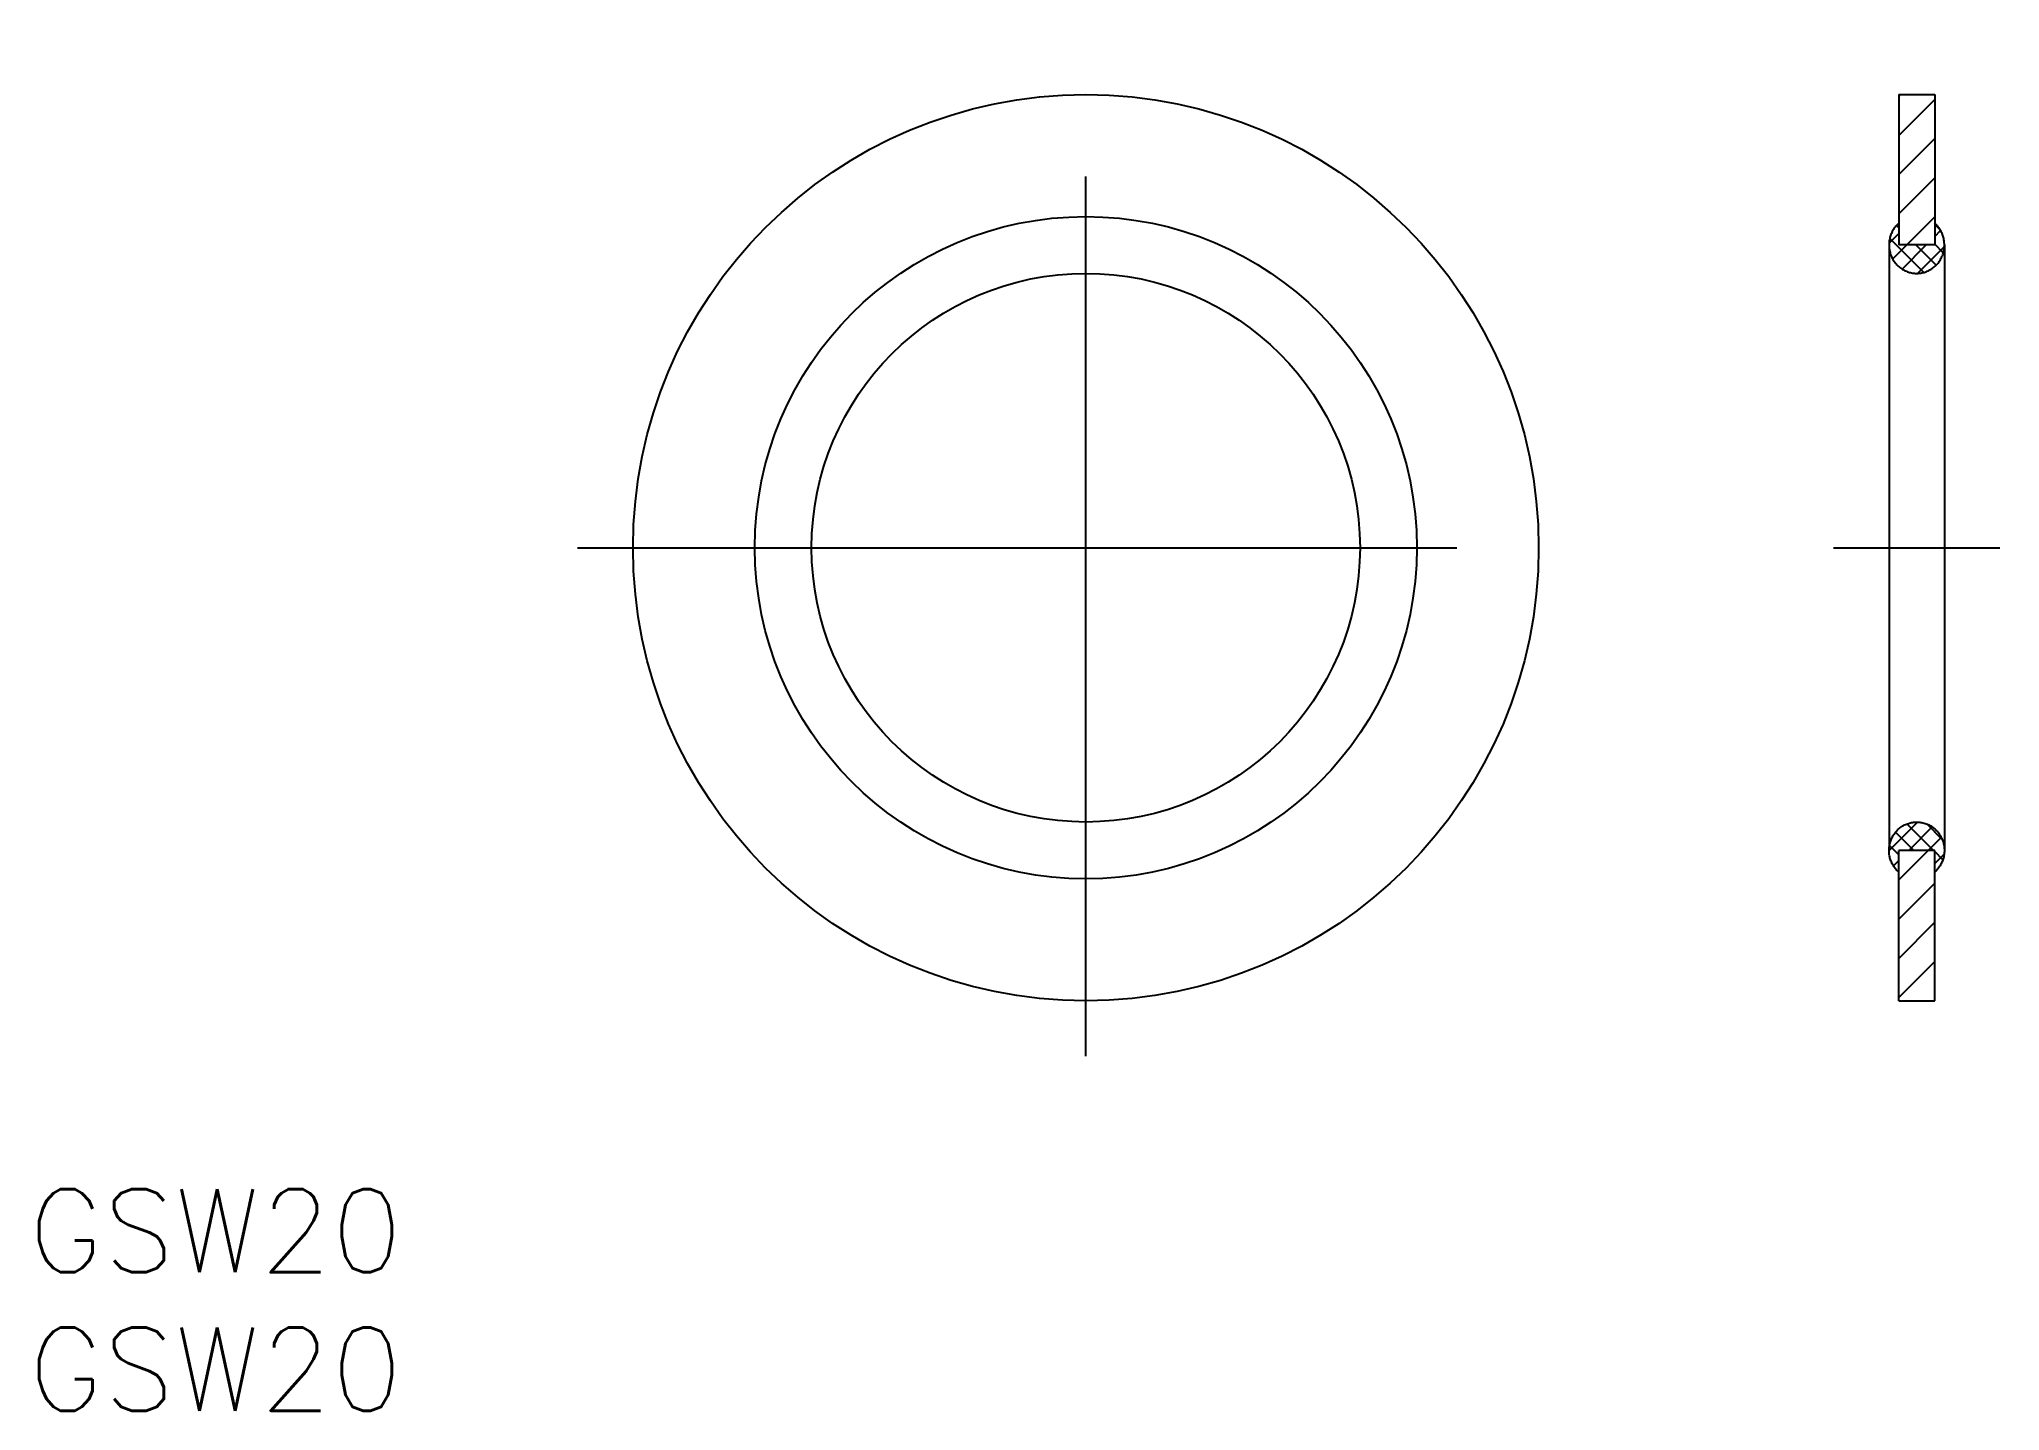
# Model space of a CAD drawing. Extents: x -37.8 to 33, y -31.1 to 18.4.
import ezdxf

# ---------------------------------------------------------------- set-up
doc = ezdxf.new("R2010")
doc.units = 0
doc.linetypes.add('CENTER', pattern=[50.8, 31.75, -6.35, 6.35, -6.35])
doc.layers.get('0').update_dxf_attribs({"linetype": 'CONTINUOUS'})
doc.layers.add('CENTER', color=1, linetype='CENTER')
doc.styles.get("Standard").update_dxf_attribs({"font": 'txt.shx', "height": 3, "bigfont": 'bigfont.shx'})

msp = doc.modelspace()

# ---------------------------------------------------------------- linework, layer by layer
at = {"color": 7, "linetype": 'CONTINUOUS'}
for p, q in [((29.35, 16.35), (29.35, 10.925)), ((29.35, 16.35), (30.65, 16.35)), ((30.65, 16.35), (30.65, 10.925)), ((29, 10.925), (29, -10.925)), ((30.65, 10.925), (29.35, 10.925)), ((31, 10.925), (31, -10.925)), ((30.65, -10.925), (29.35, -10.925)), ((29.35, -16.35), (29.35, -10.925)), ((30.65, -16.35), (30.65, -10.925)), ((29.35, -16.35), (30.65, -16.35))]:
    msp.add_line(p, q, dxfattribs=at)
at = {"color": 3, "linetype": 'CONTINUOUS'}
for p, q in [((29.35, 16.292), (29.408, 16.35)), ((29.35, 14.878), (30.65, 16.178)), ((29.35, 13.464), (30.65, 14.764)), ((29.35, 12.05), (30.65, 13.35)), ((29.002, 10.995), (29.35, 11.343)), ((29.35, 11.547), (29.271, 11.626)), ((29.64, 10.925), (30.65, 11.935)), ((30.855, 11.456), (30.65, 11.661)), ((30.65, 11.228), (30.864, 11.442)), ((30.256, 9.934), (29.027, 11.163)), ((29.131, 10.417), (29.64, 10.925)), ((29.475, 10.053), (30.347, 10.925)), ((30.702, 10.195), (29.972, 10.925)), ((30.029, 9.9), (30.999, 10.87)), ((30.961, 10.643), (30.65, 10.954)), ((29, -10.928), (30.027, -9.9)), ((29.902, -10.925), (29.238, -10.261)), ((30.609, -10.925), (29.649, -9.965)), ((29.71, -10.925), (30.559, -10.075)), ((30.924, -10.533), (30.36, -9.969)), ((30.417, -10.925), (30.888, -10.454)), ((29.35, -11.08), (29.015, -10.746)), ((29.158, -11.477), (29.35, -11.285)), ((29.35, -11.992), (30.417, -10.925)), ((30.945, -11.261), (30.65, -10.966)), ((30.65, -11.399), (30.992, -11.057)), ((30.666, -11.689), (30.65, -11.673)), ((29.35, -13.406), (30.65, -12.106)), ((29.35, -14.82), (30.65, -13.52)), ((29.35, -16.235), (30.65, -14.935)), ((30.649, -16.35), (30.65, -16.349))]:
    msp.add_line(p, q, dxfattribs=at)
at = {"color": 7, "linetype": 'CONTINUOUS'}
for points in [[(29.359, 11.712, 0), (29.33, 11.686, 0), (29.302, 11.659, 0), (29.276, 11.632, 0), (29.25, 11.603, 0), (29.225, 11.573, 0), (29.201, 11.542, 0), (29.179, 11.51, 0), (29.158, 11.478, 0), (29.138, 11.444, 0), (29.119, 11.41, 0), (29.102, 11.375, 0), (29.086, 11.34, 0), (29.071, 11.304, 0), (29.057, 11.267, 0), (29.045, 11.23, 0), (29.035, 11.192, 0), (29.025, 11.154, 0), (29.017, 11.116, 0), (29.011, 11.077, 0), (29.006, 11.039, 0), (29.003, 10.999, 0), (29.001, 10.96, 0), (29, 10.921, 0), (29.001, 10.882, 0), (29.003, 10.843, 0), (29.007, 10.804, 0), (29.012, 10.765, 0), (29.019, 10.727, 0), (29.027, 10.688, 0), (29.037, 10.65, 0), (29.047, 10.613, 0), (29.06, 10.576, 0), (29.074, 10.539, 0), (29.089, 10.503, 0), (29.105, 10.468, 0), (29.123, 10.433, 0), (29.142, 10.399, 0), (29.162, 10.366, 0), (29.183, 10.333, 0), (29.206, 10.302, 0), (29.23, 10.271, 0), (29.255, 10.242, 0), (29.281, 10.213, 0), (29.308, 10.185, 0), (29.336, 10.159, 0), (29.365, 10.133, 0), (29.395, 10.109, 0), (29.426, 10.086, 0), (29.458, 10.064, 0), (29.49, 10.043, 0), (29.523, 10.024, 0), (29.557, 10.006, 0), (29.592, 9.989, 0), (29.627, 9.974, 0), (29.663, 9.96, 0), (29.699, 9.948, 0), (29.736, 9.936, 0), (29.773, 9.927, 0), (29.81, 9.919, 0), (29.848, 9.912, 0), (29.886, 9.907, 0), (29.924, 9.903, 0), (29.962, 9.901, 0), (30, 9.9, 0), (30.038, 9.901, 0), (30.076, 9.903, 0), (30.114, 9.907, 0), (30.152, 9.912, 0), (30.19, 9.919, 0), (30.227, 9.927, 0), (30.264, 9.936, 0), (30.301, 9.948, 0), (30.337, 9.96, 0), (30.373, 9.974, 0), (30.408, 9.989, 0), (30.443, 10.006, 0), (30.477, 10.024, 0), (30.51, 10.043, 0), (30.542, 10.064, 0), (30.574, 10.086, 0), (30.605, 10.109, 0), (30.635, 10.133, 0), (30.664, 10.159, 0), (30.692, 10.185, 0), (30.719, 10.213, 0), (30.745, 10.242, 0), (30.77, 10.271, 0), (30.794, 10.302, 0), (30.817, 10.333, 0), (30.838, 10.366, 0), (30.858, 10.399, 0), (30.877, 10.433, 0), (30.895, 10.468, 0), (30.911, 10.503, 0), (30.926, 10.539, 0), (30.94, 10.576, 0), (30.953, 10.613, 0), (30.963, 10.65, 0), (30.973, 10.688, 0), (30.981, 10.727, 0), (30.988, 10.765, 0), (30.993, 10.804, 0), (30.997, 10.843, 0), (30.999, 10.882, 0), (31, 10.921, 0), (30.999, 10.96, 0), (30.997, 10.999, 0), (30.994, 11.039, 0), (30.989, 11.077, 0), (30.983, 11.116, 0), (30.975, 11.154, 0), (30.965, 11.192, 0), (30.955, 11.23, 0), (30.943, 11.267, 0), (30.929, 11.304, 0), (30.914, 11.34, 0), (30.898, 11.375, 0), (30.881, 11.41, 0), (30.862, 11.444, 0), (30.842, 11.478, 0), (30.821, 11.51, 0), (30.799, 11.542, 0), (30.775, 11.573, 0), (30.75, 11.603, 0), (30.724, 11.632, 0), (30.698, 11.659, 0), (30.67, 11.686, 0), (30.641, 11.712, 0)], [(29.359, -11.712, 0), (29.33, -11.686, 0), (29.302, -11.659, 0), (29.276, -11.632, 0), (29.25, -11.603, 0), (29.225, -11.573, 0), (29.201, -11.542, 0), (29.179, -11.51, 0), (29.158, -11.478, 0), (29.138, -11.444, 0), (29.119, -11.41, 0), (29.102, -11.375, 0), (29.086, -11.34, 0), (29.071, -11.304, 0), (29.057, -11.267, 0), (29.045, -11.23, 0), (29.035, -11.192, 0), (29.025, -11.154, 0), (29.017, -11.116, 0), (29.011, -11.077, 0), (29.006, -11.039, 0), (29.003, -10.999, 0), (29.001, -10.96, 0), (29, -10.921, 0), (29.001, -10.882, 0), (29.003, -10.843, 0), (29.007, -10.804, 0), (29.012, -10.765, 0), (29.019, -10.727, 0), (29.027, -10.688, 0), (29.037, -10.65, 0), (29.047, -10.613, 0), (29.06, -10.576, 0), (29.074, -10.539, 0), (29.089, -10.503, 0), (29.105, -10.468, 0), (29.123, -10.433, 0), (29.142, -10.399, 0), (29.162, -10.366, 0), (29.183, -10.333, 0), (29.206, -10.302, 0), (29.23, -10.271, 0), (29.255, -10.242, 0), (29.281, -10.213, 0), (29.308, -10.185, 0), (29.336, -10.159, 0), (29.365, -10.133, 0), (29.395, -10.109, 0), (29.426, -10.086, 0), (29.458, -10.064, 0), (29.49, -10.043, 0), (29.523, -10.024, 0), (29.557, -10.006, 0), (29.592, -9.989, 0), (29.627, -9.974, 0), (29.663, -9.96, 0), (29.699, -9.948, 0), (29.736, -9.936, 0), (29.773, -9.927, 0), (29.81, -9.919, 0), (29.848, -9.912, 0), (29.886, -9.907, 0), (29.924, -9.903, 0), (29.962, -9.901, 0), (30, -9.9, 0), (30.038, -9.901, 0), (30.076, -9.903, 0), (30.114, -9.907, 0), (30.152, -9.912, 0), (30.19, -9.919, 0), (30.227, -9.927, 0), (30.264, -9.936, 0), (30.301, -9.948, 0), (30.337, -9.96, 0), (30.373, -9.974, 0), (30.408, -9.989, 0), (30.443, -10.006, 0), (30.477, -10.024, 0), (30.51, -10.043, 0), (30.542, -10.064, 0), (30.574, -10.086, 0), (30.605, -10.109, 0), (30.635, -10.133, 0), (30.664, -10.159, 0), (30.692, -10.185, 0), (30.719, -10.213, 0), (30.745, -10.242, 0), (30.77, -10.271, 0), (30.794, -10.302, 0), (30.817, -10.333, 0), (30.838, -10.366, 0), (30.858, -10.399, 0), (30.877, -10.433, 0), (30.895, -10.468, 0), (30.911, -10.503, 0), (30.926, -10.539, 0), (30.94, -10.576, 0), (30.953, -10.613, 0), (30.963, -10.65, 0), (30.973, -10.688, 0), (30.981, -10.727, 0), (30.988, -10.765, 0), (30.993, -10.804, 0), (30.997, -10.843, 0), (30.999, -10.882, 0), (31, -10.921, 0), (30.999, -10.96, 0), (30.997, -10.999, 0), (30.994, -11.039, 0), (30.989, -11.077, 0), (30.983, -11.116, 0), (30.975, -11.154, 0), (30.965, -11.192, 0), (30.955, -11.23, 0), (30.943, -11.267, 0), (30.929, -11.304, 0), (30.914, -11.34, 0), (30.898, -11.375, 0), (30.881, -11.41, 0), (30.862, -11.444, 0), (30.842, -11.478, 0), (30.821, -11.51, 0), (30.799, -11.542, 0), (30.775, -11.573, 0), (30.75, -11.603, 0), (30.724, -11.632, 0), (30.698, -11.659, 0), (30.67, -11.686, 0), (30.641, -11.712, 0)]]:
    msp.add_polyline3d(points, dxfattribs=at)
for radius in [16.35, 11.95, 9.9]:
    msp.add_circle((0, 0), radius, dxfattribs=at)
at = {"layer": 'CENTER', "color": 1, "linetype": 'CENTER'}
for p, q in [((0, -18.35), (0, 18.35)), ((-18.35, 0), (18.35, 0)), ((27, 0), (33, 0))]:
    msp.add_line(p, q, dxfattribs=at)

# ---------------------------------------------------------------- texts
at = {"color": 7, "linetype": 'CONTINUOUS'}
for p in [(-38.175, -26.147), (-38.175, -31.147)]:
    msp.add_text('GSW20', height=3, dxfattribs=at).set_placement(p)

doc.saveas('drawing.dxf')
